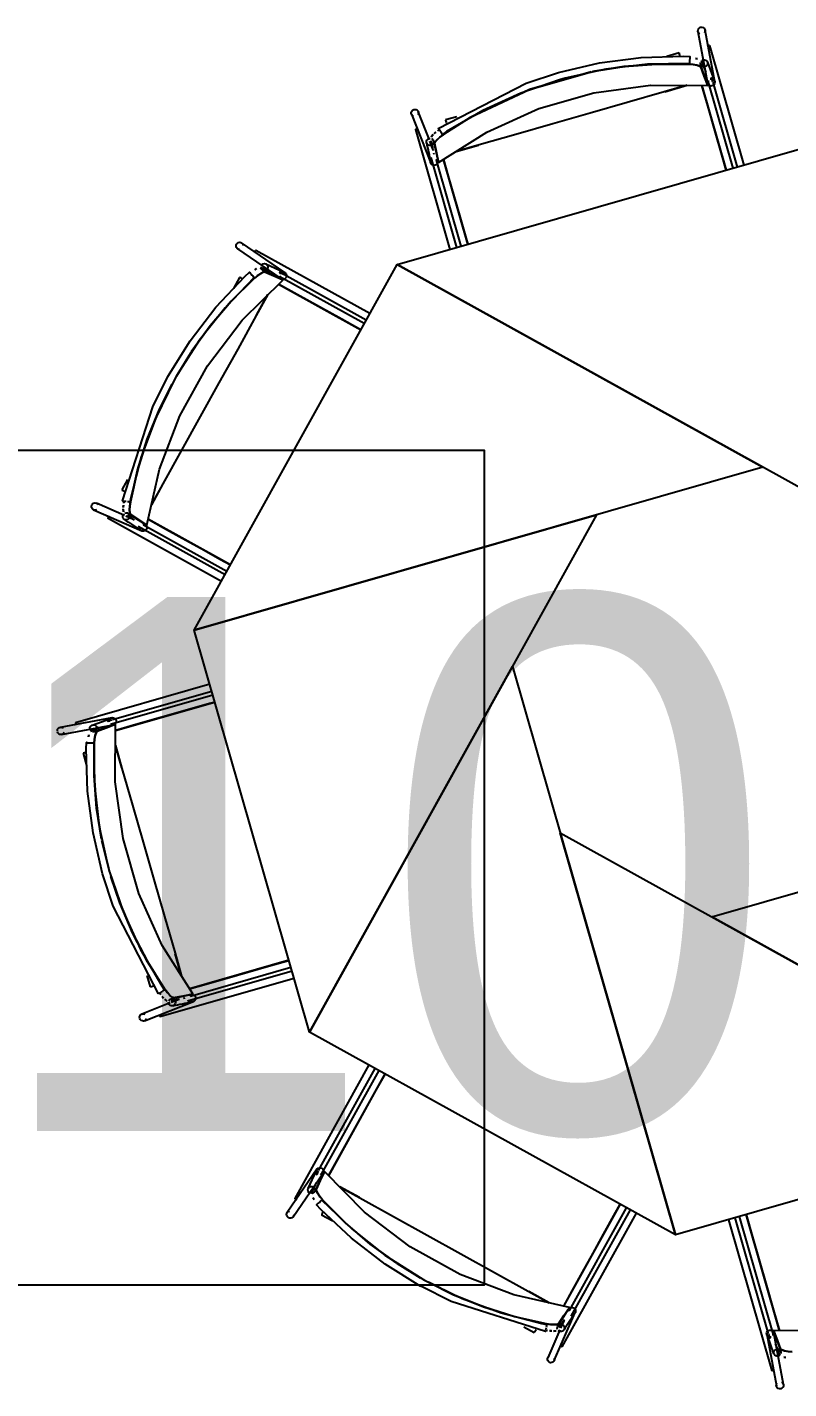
# Model space of a CAD drawing. Header units: metres. Extents: x 2.5 to 42.6, y 0.9 to 31.9.
# Drawn here: x 37.026 to 37.482, y 25.088 to 25.904 of the extents above; entities that cross this region are included whole.
import ezdxf

# ---------------------------------------------------------------- set-up
doc = ezdxf.new("R2010")
doc.units = ezdxf.units.M
for name, color, linetype in [('ARREDI', 9, 'Continuous'), ('PARETI_STRUTTURE', 7, 'Continuous'), ('PORTE_SCALE', 2, 'Continuous'), ('WAYFINDING_RIQUADRI', 7, 'Continuous'), ('WAYFINDING_TESTI', 7, 'Continuous')]:
    doc.layers.add(name, color=color, linetype=linetype)

msp = doc.modelspace()

# ---------------------------------------------------------------- linework, layer by layer
at = {"layer": 'ARREDI'}
for points in [[(37.42911, 25.89962), (37.42851, 25.90005), (37.4281, 25.90068), (37.42794, 25.90115), (37.42794, 25.90116), (37.42791, 25.9014), (37.428, 25.90215), (37.42832, 25.90282)], [(37.42832, 25.90281), (37.42886, 25.90333), (37.42956, 25.90363), (37.43031, 25.90369), (37.43103, 25.90348), (37.43163, 25.90303), (37.43204, 25.90242), (37.4322, 25.90195), (37.4322, 25.90194), (37.43223, 25.9017), (37.43214, 25.90095), (37.43181, 25.90028)], [(37.43415, 25.89259), (37.43352, 25.89241)], [(37.43493, 25.89281), (37.43465, 25.89272), (37.43415, 25.89258)], [(37.43497, 25.89282), (37.43498, 25.89282)], [(37.42247, 25.88156), (37.40304, 25.88163), (37.38364, 25.88013), (37.36469, 25.87711)], [(37.36473, 25.87711), (37.38371, 25.88014), (37.40314, 25.88164), (37.42262, 25.88156)], [(37.41672, 25.88826), (37.41674, 25.88823)], [(37.41732, 25.88616), (37.41712, 25.88687), (37.41694, 25.88751), (37.41681, 25.88797), (37.41673, 25.88823)], [(37.42963, 25.87989), (37.42892, 25.88043), (37.42731, 25.88095), (37.42505, 25.88135), (37.42262, 25.88156)], [(37.42262, 25.88156), (37.42518, 25.88134), (37.4274, 25.88093), (37.42897, 25.88042), (37.42965, 25.87989)], [(37.42291, 25.88326), (37.42286, 25.88262), (37.42285, 25.88216), (37.42284, 25.88192)], [(37.42306, 25.88597), (37.42307, 25.88621), (37.42307, 25.88622), (37.42307, 25.88618), (37.42306, 25.8859), (37.42302, 25.8854), (37.42299, 25.88474), (37.42295, 25.88399), (37.42291, 25.88325)], [(37.42643, 25.88501), (37.42767, 25.88479)], [(37.42773, 25.88478), (37.42644, 25.88502)], [(37.4333, 25.88082), (37.43276, 25.8803), (37.43206, 25.87999), (37.43133, 25.87993), (37.43061, 25.88012), (37.43001, 25.88054), (37.43001, 25.88055), (37.42961, 25.88115), (37.42955, 25.88129), (37.42943, 25.88186), (37.42951, 25.8826)], [(37.42996, 25.88374), (37.43209, 25.87821), (37.4326, 25.87687)], [(37.4304, 25.88378), (37.43109, 25.88409), (37.43183, 25.88416), (37.43255, 25.88396), (37.43315, 25.88353), (37.43319, 25.88349), (37.43355, 25.88294), (37.4336, 25.8828), (37.43373, 25.88221), (37.43363, 25.88148), (37.4333, 25.88081)], [(37.2753, 25.8393), (37.27335, 25.83784), (37.27165, 25.8363), (37.27055, 25.83501), (37.27023, 25.83418), (37.27137, 25.82837), (37.27252, 25.82258), (37.30145, 25.84087), (37.33272, 25.8549), (37.36567, 25.86434), (37.39962, 25.86902), (37.43384, 25.86884), (37.43174, 25.87437), (37.42963, 25.87988)], [(37.2753, 25.83931), (37.29177, 25.8497), (37.327, 25.86632), (37.36413, 25.87698)], [(37.36408, 25.87698), (37.32702, 25.86634), (37.29187, 25.84975), (37.27543, 25.83939)], [(37.43533, 25.87268), (37.43608, 25.87273), (37.4368, 25.87253), (37.43741, 25.87208), (37.43783, 25.87147), (37.43797, 25.871), (37.43797, 25.87098), (37.43801, 25.87075), (37.43793, 25.87), (37.4376, 25.86933)], [(37.42141, 25.86891), (37.40764, 25.86496), (37.38552, 25.85862), (37.36333, 25.85225), (37.34111, 25.84588), (37.31891, 25.8395), (37.2968, 25.83317), (37.28302, 25.82923)], [(37.40801, 25.86505), (37.42143, 25.86891)], [(37.44487, 25.81804), (37.44225, 25.82718), (37.43804, 25.84189), (37.43383, 25.85659), (37.4303, 25.86886)], [(37.43412, 25.87184), (37.43384, 25.86884)], [(37.43384, 25.86884), (37.43412, 25.87184)], [(37.43759, 25.86934), (37.43705, 25.86882), (37.43635, 25.86852), (37.4356, 25.86846), (37.43488, 25.86867), (37.43428, 25.86911)], [(37.25757, 25.85032), (37.25693, 25.85071), (37.25647, 25.85129), (37.25637, 25.85151), (37.25636, 25.85153), (37.25624, 25.852), (37.25626, 25.85275), (37.25654, 25.85344), (37.25705, 25.854), (37.25771, 25.85434), (37.25846, 25.85446), (37.25919, 25.8543)], [(37.25919, 25.85431), (37.25983, 25.85392), (37.26029, 25.85334), (37.2604, 25.85311), (37.2604, 25.8531), (37.26052, 25.85263), (37.2605, 25.85188), (37.26022, 25.85118)], [(37.25967, 25.84255), (37.25918, 25.84241), (37.25889, 25.84232), (37.25883, 25.84231), (37.25885, 25.84231)], [(37.26031, 25.84273), (37.25967, 25.84255)], [(37.27093, 25.84086), (37.26998, 25.83999)], [(37.26999, 25.83999), (37.27102, 25.84092)], [(37.27205, 25.84169), (37.27291, 25.84235)], [(37.27291, 25.84235), (37.27205, 25.8417)], [(37.27243, 25.84303), (37.27245, 25.84301)], [(37.27415, 25.84059), (37.27373, 25.84119), (37.2733, 25.8418), (37.27291, 25.84234), (37.27262, 25.84276), (37.27246, 25.84298)], [(37.27492, 25.8395), (37.27478, 25.8397), (37.27451, 25.84007), (37.27415, 25.84059)], [(37.27675, 25.84808), (37.27682, 25.84783), (37.27696, 25.84736), (37.27714, 25.84674), (37.27735, 25.84601)], [(37.26663, 25.83302), (37.26599, 25.83341), (37.26553, 25.83398), (37.26532, 25.83453), (37.26529, 25.83469), (37.26531, 25.83535), (37.26532, 25.83541), (37.2656, 25.83609), (37.26611, 25.83663), (37.26676, 25.83698), (37.26751, 25.83708)], [(37.26825, 25.83692), (37.26889, 25.83653), (37.26935, 25.83596), (37.26956, 25.83541), (37.26959, 25.83526), (37.26956, 25.83455), (37.26956, 25.83453), (37.26928, 25.83385), (37.26877, 25.83331), (37.26811, 25.83296), (37.26736, 25.83287), (37.26663, 25.83302)], [(37.26925, 25.83933), (37.2682, 25.83807)], [(37.26822, 25.83809), (37.26931, 25.83937)], [(37.26936, 25.82984), (37.26904, 25.83146), (37.26822, 25.83568)], [(37.27022, 25.83416), (37.27051, 25.83497), (37.27158, 25.83625), (37.27325, 25.83776), (37.2753, 25.8393)], [(37.28302, 25.82922), (37.29644, 25.83305)], [(37.26908, 25.82101), (37.26844, 25.8214), (37.26798, 25.82198), (37.26787, 25.8222), (37.26787, 25.82222), (37.26774, 25.82269), (37.26777, 25.82344), (37.26805, 25.82413), (37.26856, 25.82469)], [(37.26985, 25.82734), (37.26967, 25.82828)], [(37.27252, 25.82257), (37.27113, 25.82439)], [(37.27551, 25.82446), (37.27838, 25.81443), (37.28194, 25.80202), (37.28551, 25.7896), (37.28907, 25.77715), (37.29007, 25.77365)], [(37.27203, 25.82332), (37.272, 25.82257), (37.27172, 25.82187), (37.27122, 25.82132), (37.27056, 25.82097), (37.26981, 25.82086), (37.26907, 25.82101)], [(37.15126, 25.77229), (37.15127, 25.77304), (37.15155, 25.77374), (37.15205, 25.77431), (37.1527, 25.77468), (37.15344, 25.77479), (37.15418, 25.77465), (37.15461, 25.77442), (37.15462, 25.77442), (37.15481, 25.77426), (37.15527, 25.77368), (37.15551, 25.77297)], [(37.15333, 25.77048), (37.1526, 25.77061), (37.15217, 25.77085), (37.15215, 25.77085), (37.15196, 25.771), (37.1515, 25.77159), (37.15126, 25.7723)], [(37.16261, 25.76919), (37.1623, 25.7686)], [(37.16302, 25.76993), (37.16304, 25.76994), (37.16301, 25.76988), (37.16286, 25.76963), (37.16261, 25.76919)], [(37.16251, 25.75837), (37.16354, 25.75908)], [(37.16359, 25.75913), (37.16252, 25.75838)], [(37.1659, 25.75997), (37.17132, 25.75757), (37.17264, 25.75697)], [(37.17033, 25.76026), (37.17032, 25.75951), (37.17004, 25.7588), (37.16957, 25.75823), (37.16893, 25.75787), (37.1682, 25.75775), (37.16819, 25.75775), (37.16748, 25.75789), (37.16734, 25.75794), (37.16686, 25.75826), (37.1664, 25.75884), (37.16616, 25.75955)], [(37.16644, 25.76101), (37.16693, 25.76158), (37.16757, 25.76195), (37.16829, 25.76208), (37.16836, 25.76206), (37.16901, 25.76194), (37.16915, 25.76187), (37.16964, 25.76155), (37.1701, 25.76097), (37.17033, 25.76026)], [(37.08796, 25.61919), (37.08762, 25.61677), (37.08751, 25.61448), (37.08764, 25.61278), (37.08801, 25.61198), (37.09291, 25.60867), (37.09783, 25.60539), (37.10534, 25.63878), (37.11753, 25.67081), (37.13416, 25.7008), (37.15485, 25.7281), (37.17919, 25.75217), (37.1738, 25.7546), (37.16839, 25.757)], [(37.16214, 25.75313), (37.14835, 25.73944), (37.1357, 25.72466), (37.12445, 25.70913)], [(37.12446, 25.70915), (37.13575, 25.72472), (37.14843, 25.73952), (37.16225, 25.75322)], [(37.15525, 25.75274), (37.1546, 25.7531), (37.15403, 25.75342), (37.1536, 25.75366), (37.15338, 25.75378)], [(37.15944, 25.75666), (37.15929, 25.75683), (37.15928, 25.75686), (37.15931, 25.75682), (37.15949, 25.75661), (37.15982, 25.75623), (37.16026, 25.75573), (37.16076, 25.75518), (37.16126, 25.75464)], [(37.16126, 25.75463), (37.16169, 25.75416), (37.16199, 25.75381), (37.16215, 25.75365)], [(37.16839, 25.75701), (37.16752, 25.75688), (37.16602, 25.75611), (37.16413, 25.7548), (37.16225, 25.75322)], [(37.16226, 25.75323), (37.16421, 25.75488), (37.16607, 25.75616), (37.16755, 25.75691), (37.16841, 25.75702)], [(37.17725, 25.75449), (37.17918, 25.75217)], [(37.17918, 25.75217), (37.17725, 25.75449)], [(37.17752, 25.75594), (37.17802, 25.75651), (37.17867, 25.75687), (37.17941, 25.757), (37.18015, 25.75684), (37.18058, 25.75662), (37.18059, 25.75662), (37.18079, 25.75647), (37.18124, 25.75589), (37.18148, 25.75518)], [(37.18148, 25.75517), (37.18147, 25.75442), (37.18119, 25.75373), (37.18069, 25.75316), (37.18004, 25.75279), (37.1793, 25.75267)], [(37.17035, 25.74343), (37.1634, 25.73089), (37.15225, 25.71078), (37.14105, 25.69059), (37.12985, 25.67036), (37.11865, 25.65017), (37.1075, 25.63004), (37.10055, 25.61752)], [(37.1636, 25.73123), (37.17036, 25.74345)], [(37.226, 25.72234), (37.21458, 25.72866), (37.2012, 25.73608), (37.18784, 25.74349), (37.17666, 25.74969)], [(37.11562, 25.69467), (37.12412, 25.70864)], [(37.1241, 25.7086), (37.11563, 25.69467)], [(37.08796, 25.61919), (37.09226, 25.63817), (37.09808, 25.65677), (37.1054, 25.67484), (37.1129, 25.68977)], [(37.1129, 25.68976), (37.10542, 25.67487), (37.09811, 25.65684), (37.09229, 25.63829), (37.08799, 25.61933)], [(37.10055, 25.61751), (37.10732, 25.6297)], [(37.08278, 25.62642), (37.08302, 25.62629), (37.08343, 25.62605), (37.08402, 25.62574), (37.08466, 25.62537)], [(37.08362, 25.61973), (37.08335, 25.61977), (37.0833, 25.61979), (37.08333, 25.61979)], [(37.08412, 25.61965), (37.08397, 25.61858)], [(37.08397, 25.61857), (37.08413, 25.61964)], [(37.08551, 25.61941), (37.08478, 25.61953), (37.08412, 25.61964)], [(37.06764, 25.61443), (37.06691, 25.61425), (37.06616, 25.61435), (37.06594, 25.61443), (37.06593, 25.61443), (37.06551, 25.61468), (37.065, 25.61522), (37.06471, 25.61592), (37.06466, 25.61667), (37.06489, 25.61739), (37.06535, 25.61799), (37.06596, 25.6184)], [(37.06596, 25.6184), (37.06668, 25.61858), (37.06743, 25.61848), (37.06766, 25.6184), (37.06767, 25.6184), (37.06809, 25.61815), (37.0686, 25.61761)], [(37.08627, 25.60861), (37.08555, 25.60842), (37.08481, 25.60851), (37.08429, 25.60874), (37.08415, 25.60884), (37.08369, 25.60933), (37.08366, 25.60937), (37.08338, 25.61005), (37.08336, 25.61079), (37.08358, 25.61151), (37.08404, 25.61211)], [(37.08367, 25.61493), (37.0838, 25.61328)], [(37.08382, 25.61332), (37.08368, 25.615)], [(37.08377, 25.61719), (37.08372, 25.61591)], [(37.08373, 25.61614), (37.08379, 25.6173)], [(37.08466, 25.61252), (37.08539, 25.6127), (37.08612, 25.61261), (37.08665, 25.61236), (37.08679, 25.61228), (37.08728, 25.61175), (37.08755, 25.61107), (37.08758, 25.61034), (37.08736, 25.60961), (37.0869, 25.60902), (37.08628, 25.6086)], [(37.08755, 25.61905), (37.08733, 25.61909), (37.08687, 25.61918), (37.08624, 25.61929)], [(37.088, 25.61196), (37.08764, 25.61273), (37.08749, 25.61439), (37.0876, 25.61665), (37.08796, 25.61918)], [(37.0742, 25.60966), (37.07421, 25.60968)], [(37.07462, 25.61042), (37.07437, 25.60997), (37.07423, 25.60971)], [(37.07494, 25.61101), (37.07462, 25.61042)], [(37.09046, 25.60829), (37.08908, 25.6092), (37.08629, 25.61109)], [(37.0965, 25.60184), (37.09578, 25.60166), (37.09503, 25.60176), (37.0948, 25.60184), (37.09479, 25.60184), (37.09437, 25.60209), (37.09386, 25.60264), (37.09357, 25.60333), (37.09353, 25.60408)], [(37.09783, 25.60539), (37.09556, 25.6057)], [(37.09695, 25.60556), (37.09747, 25.60502), (37.09775, 25.60433), (37.09779, 25.60358), (37.09756, 25.60286), (37.09712, 25.60226), (37.0965, 25.60184)], [(37.0986, 25.60883), (37.10773, 25.60378), (37.11902, 25.59751), (37.13032, 25.59125), (37.14164, 25.58497), (37.14794, 25.5815)], [(37.13857, 25.4993), (37.13538, 25.49839), (37.12071, 25.49418), (37.106, 25.48997), (37.09132, 25.48575), (37.07904, 25.48223)], [(37.07521, 25.48726), (37.07516, 25.48801), (37.07537, 25.48873), (37.07581, 25.48934), (37.07642, 25.48976), (37.0769, 25.4899), (37.07691, 25.4899), (37.07715, 25.48994), (37.0779, 25.48985), (37.07856, 25.48952)], [(37.07856, 25.48952), (37.07907, 25.48898), (37.07938, 25.48828), (37.07943, 25.48753), (37.07922, 25.48681), (37.07878, 25.48621)], [(37.04425, 25.48175), (37.04422, 25.48223), (37.04441, 25.48295), (37.04486, 25.48356), (37.04548, 25.48398), (37.04595, 25.48412), (37.04595, 25.48413), (37.0462, 25.48416), (37.04694, 25.48408), (37.04761, 25.48375)], [(37.04508, 25.48025), (37.04457, 25.48079), (37.04426, 25.48149)], [(37.04827, 25.48104), (37.04784, 25.48044), (37.04721, 25.48002), (37.04674, 25.47987), (37.04673, 25.47987), (37.04649, 25.47984), (37.04574, 25.47992), (37.04508, 25.48024)], [(37.05508, 25.4869), (37.05508, 25.48691)], [(37.05509, 25.48686), (37.05517, 25.48658), (37.05531, 25.48608)], [(37.05531, 25.48608), (37.05549, 25.48544)], [(37.06411, 25.48232), (37.06381, 25.48302), (37.06374, 25.48375), (37.06393, 25.48447), (37.06436, 25.48507), (37.0644, 25.48511), (37.06496, 25.48547), (37.0651, 25.48553), (37.06568, 25.48566), (37.06642, 25.48556), (37.06708, 25.48522)], [(37.06415, 25.48189), (37.06968, 25.48401), (37.07103, 25.48453)], [(37.06708, 25.48523), (37.06759, 25.48469), (37.06791, 25.48399), (37.06796, 25.48325), (37.06777, 25.48253), (37.06735, 25.48194), (37.06734, 25.48194), (37.06674, 25.48153), (37.0666, 25.48148), (37.06603, 25.48135), (37.0653, 25.48145)], [(37.06634, 25.47455), (37.06656, 25.4771), (37.06696, 25.47933), (37.06747, 25.4809), (37.068, 25.48158)], [(37.068, 25.48156), (37.06746, 25.48085), (37.06695, 25.47924), (37.06655, 25.47697), (37.06634, 25.47454)], [(37.10859, 25.32723), (37.11005, 25.32528), (37.11159, 25.32357), (37.11288, 25.32248), (37.11372, 25.32216), (37.11952, 25.3233), (37.12531, 25.32445), (37.10702, 25.35338), (37.093, 25.38464), (37.08355, 25.4176), (37.07887, 25.45155), (37.07905, 25.48577), (37.07352, 25.48367), (37.06801, 25.48156)], [(37.06837, 25.48175), (37.06826, 25.48212)], [(37.07905, 25.48577), (37.07605, 25.48605)], [(37.07605, 25.48604), (37.07905, 25.48577)], [(37.06192, 25.47499), (37.06168, 25.475), (37.06167, 25.475), (37.06171, 25.475), (37.06199, 25.47499), (37.06249, 25.47494), (37.06316, 25.47492), (37.06391, 25.47488), (37.06464, 25.47483)], [(37.06311, 25.47966), (37.06288, 25.47837)], [(37.06289, 25.47836), (37.06311, 25.4796)], [(37.06464, 25.47483), (37.06528, 25.47479), (37.06574, 25.47478), (37.06597, 25.47476)], [(37.07071, 25.41707), (37.06775, 25.43564), (37.06625, 25.45507), (37.06634, 25.47454)], [(37.06633, 25.4744), (37.06626, 25.45497), (37.06776, 25.43556), (37.07072, 25.41706)], [(37.08285, 25.45994), (37.07899, 25.47335)], [(37.07899, 25.47334), (37.08293, 25.45956), (37.08928, 25.43745), (37.09564, 25.41526), (37.10201, 25.39303), (37.10839, 25.37084), (37.11472, 25.34873), (37.11867, 25.33495)], [(37.05963, 25.46865), (37.05966, 25.46866)], [(37.06173, 25.46925), (37.06102, 25.46904), (37.06039, 25.46886), (37.05993, 25.46874), (37.05966, 25.46865)], [(37.07477, 25.40017), (37.07091, 25.41605)], [(37.07091, 25.41601), (37.07477, 25.40018)], [(37.10858, 25.32723), (37.0982, 25.3437), (37.08917, 25.36096), (37.08157, 25.37892), (37.07632, 25.39478)], [(37.07632, 25.39477), (37.08155, 25.37895), (37.08914, 25.36103), (37.09814, 25.3438), (37.1085, 25.32735)], [(37.11868, 25.33495), (37.11485, 25.34836)], [(37.12343, 25.32743), (37.13346, 25.33031), (37.14588, 25.33386), (37.15829, 25.33743), (37.17074, 25.341), (37.18296, 25.3445)], [(37.09981, 25.32868), (37.10006, 25.32875), (37.10053, 25.32889), (37.10116, 25.32907), (37.10188, 25.32928)], [(37.1073, 25.32608), (37.1067, 25.32566), (37.10609, 25.32523), (37.10555, 25.32484), (37.10513, 25.32455), (37.10491, 25.32438)], [(37.10839, 25.32684), (37.1082, 25.32671), (37.10782, 25.32644), (37.10731, 25.32608)], [(37.11373, 25.32215), (37.11292, 25.32244), (37.11165, 25.32351), (37.11013, 25.32517), (37.10859, 25.32723)], [(37.10487, 25.32436), (37.10488, 25.32437)], [(37.10554, 25.32484), (37.1062, 25.32398)], [(37.1062, 25.32397), (37.10555, 25.32484)], [(37.10791, 25.32192), (37.10698, 25.32294)], [(37.10704, 25.32285), (37.1079, 25.32191)], [(37.10981, 25.32015), (37.10853, 25.32123)], [(37.10856, 25.32118), (37.10982, 25.32013)], [(37.11487, 25.31855), (37.11449, 25.31791), (37.11392, 25.31746), (37.11336, 25.31725), (37.11321, 25.31722), (37.11254, 25.31723), (37.11249, 25.31725), (37.1118, 25.31753), (37.11126, 25.31804), (37.11092, 25.31869), (37.11082, 25.31944)], [(37.11097, 25.32018), (37.11136, 25.32082), (37.11193, 25.32128), (37.11249, 25.32149), (37.11264, 25.32151), (37.11335, 25.32149), (37.11336, 25.32149), (37.11404, 25.32121), (37.11458, 25.32069), (37.11493, 25.32004), (37.11503, 25.31929), (37.11487, 25.31856)], [(37.11732, 25.32114), (37.11644, 25.32096), (37.11221, 25.32016)], [(37.12055, 25.32178), (37.11961, 25.3216)], [(37.12689, 25.321), (37.1265, 25.32036), (37.12591, 25.31991), (37.12569, 25.31979), (37.12568, 25.31979), (37.1252, 25.31967), (37.12445, 25.3197), (37.12376, 25.31997), (37.1232, 25.32049)], [(37.12532, 25.32445), (37.1235, 25.32306)], [(37.12458, 25.32396), (37.12533, 25.32393), (37.12602, 25.32365), (37.12658, 25.32315), (37.12693, 25.32248), (37.12704, 25.32173), (37.12688, 25.321)], [(37.09758, 25.3095), (37.09719, 25.30886), (37.0966, 25.3084), (37.09638, 25.3083), (37.09637, 25.30829), (37.0959, 25.30816), (37.09515, 25.30819), (37.09445, 25.30847), (37.0939, 25.30898), (37.09355, 25.30963), (37.09344, 25.31038), (37.09359, 25.31112)], [(37.09359, 25.31112), (37.09398, 25.31176), (37.09456, 25.31222), (37.09478, 25.31233), (37.0948, 25.31233), (37.09527, 25.31245), (37.09602, 25.31242), (37.09671, 25.31215)], [(37.10516, 25.31224), (37.10534, 25.3116)], [(37.10535, 25.31159), (37.10549, 25.31111), (37.10557, 25.31082), (37.10559, 25.31076), (37.10559, 25.31077)], [(37.2405, 25.27643), (37.23506, 25.26664), (37.22768, 25.2533), (37.22026, 25.23993), (37.21286, 25.22655), (37.20666, 25.21539)], [(37.2004, 25.21624), (37.19983, 25.21674), (37.19947, 25.21739), (37.19934, 25.21812), (37.1995, 25.21886), (37.19972, 25.21929), (37.19972, 25.21931), (37.19987, 25.2195), (37.20046, 25.21996), (37.20116, 25.22019)], [(37.20117, 25.2202), (37.20192, 25.22018), (37.20261, 25.2199), (37.20318, 25.2194), (37.20354, 25.21875), (37.20367, 25.21802)], [(37.33716, 25.12668), (37.33957, 25.12633), (37.34186, 25.12622), (37.34356, 25.12636), (37.34436, 25.12672), (37.34767, 25.13162), (37.35095, 25.13654), (37.31756, 25.14406), (37.28553, 25.15625), (37.25555, 25.17287), (37.22824, 25.19357), (37.20417, 25.2179), (37.20174, 25.21251), (37.19934, 25.20711)], [(37.20417, 25.2179), (37.20185, 25.21597)], [(37.20185, 25.21596), (37.20417, 25.21789)], [(37.19533, 25.20516), (37.19476, 25.20565), (37.19439, 25.20628), (37.19426, 25.20701), (37.19428, 25.20708), (37.1944, 25.20773), (37.19447, 25.20787), (37.19479, 25.20835), (37.19537, 25.20881), (37.19608, 25.20905)], [(37.19608, 25.20905), (37.19683, 25.20903), (37.19754, 25.20875), (37.19811, 25.20828), (37.19847, 25.20764), (37.19859, 25.20692), (37.19859, 25.20691), (37.19845, 25.2062), (37.1984, 25.20606), (37.19808, 25.20557), (37.1975, 25.20511), (37.19679, 25.20488)], [(37.19637, 25.20462), (37.19878, 25.21003), (37.19937, 25.21135)], [(37.20311, 25.20097), (37.20146, 25.20293), (37.20018, 25.20479), (37.19943, 25.20626), (37.19932, 25.20712)], [(37.19933, 25.20711), (37.19946, 25.20623), (37.20023, 25.20473), (37.20154, 25.20284), (37.20312, 25.20097)], [(37.22512, 25.20231), (37.21348, 25.20876)], [(37.21348, 25.20875), (37.22545, 25.20211), (37.24557, 25.19096), (37.26577, 25.17976), (37.28598, 25.16857), (37.30617, 25.15737), (37.32629, 25.14622), (37.33882, 25.13927)], [(37.18642, 25.20174), (37.1864, 25.20175), (37.18644, 25.20173), (37.18671, 25.20157), (37.18715, 25.20132)], [(37.18716, 25.20133), (37.18774, 25.20101)], [(37.19721, 25.2023), (37.19796, 25.20123)], [(37.19797, 25.20123), (37.19725, 25.20225)], [(37.19968, 25.19816), (37.19951, 25.198), (37.19948, 25.19799), (37.19952, 25.19802), (37.19973, 25.1982), (37.20011, 25.19853), (37.20061, 25.19898), (37.20116, 25.19948), (37.2017, 25.19998)], [(37.20171, 25.19997), (37.20218, 25.2004), (37.20253, 25.20071), (37.20269, 25.20086)], [(37.24719, 25.16317), (37.23162, 25.17447), (37.21683, 25.18715), (37.2031, 25.20097)], [(37.20321, 25.20086), (37.21691, 25.18707), (37.23168, 25.17441), (37.24721, 25.16316)], [(37.34751, 25.13732), (37.35256, 25.14644), (37.35883, 25.15773), (37.36509, 25.16904), (37.37137, 25.18036), (37.37763, 25.19166), (37.38134, 25.19836)], [(37.18405, 25.18997), (37.1833, 25.18999), (37.1826, 25.19026), (37.18203, 25.19076), (37.18166, 25.19142), (37.18155, 25.19215), (37.18169, 25.19289), (37.18192, 25.19332), (37.18192, 25.19333), (37.18208, 25.19353), (37.18266, 25.19399), (37.18337, 25.19422)], [(37.18586, 25.19205), (37.18573, 25.19131), (37.18549, 25.19088), (37.18549, 25.19087), (37.18534, 25.19067), (37.18475, 25.19021), (37.18405, 25.18998)], [(37.2036, 25.19397), (37.20324, 25.19332), (37.20292, 25.19275), (37.20268, 25.19232), (37.20256, 25.19209)], [(37.45684, 25.19215), (37.46064, 25.17892), (37.46484, 25.16427), (37.46905, 25.14956), (37.47328, 25.13486), (37.47679, 25.12259)], [(37.26167, 25.15434), (37.2477, 25.16284)], [(37.24774, 25.16281), (37.26165, 25.15434)], [(37.6318, 25.15215), (37.63374, 25.15361), (37.63545, 25.15515), (37.63655, 25.15644), (37.63685, 25.15727), (37.63573, 25.16308), (37.63457, 25.16887), (37.60564, 25.15058), (37.57438, 25.13655), (37.54142, 25.12711), (37.50748, 25.12242), (37.47326, 25.12261), (37.47535, 25.11708), (37.47746, 25.11156)], [(37.33716, 25.12667), (37.31817, 25.13098), (37.29957, 25.1368), (37.28149, 25.14412), (37.26657, 25.15162)], [(37.26658, 25.15162), (37.28147, 25.14413), (37.2995, 25.13683), (37.31805, 25.13101), (37.33701, 25.1267)], [(37.33883, 25.13927), (37.32664, 25.14603)], [(37.35095, 25.13654), (37.35065, 25.13428)], [(37.35078, 25.13567), (37.35132, 25.13618), (37.35201, 25.13646), (37.35276, 25.1365), (37.35349, 25.13629), (37.35408, 25.13583), (37.3545, 25.13521)], [(37.3545, 25.13521), (37.35468, 25.13449), (37.35458, 25.13374), (37.3545, 25.13352), (37.3545, 25.1335), (37.35425, 25.13309), (37.35371, 25.13257), (37.35301, 25.13228), (37.35226, 25.13224)], [(37.32993, 25.1215), (37.33005, 25.12173), (37.33029, 25.12215), (37.33061, 25.12273), (37.33097, 25.12337)], [(37.33661, 25.12234), (37.33657, 25.12206), (37.33655, 25.12202), (37.33655, 25.12204)], [(37.33777, 25.12269), (37.33669, 25.12284)], [(37.33669, 25.12283), (37.33776, 25.12268)], [(37.33693, 25.12423), (37.33681, 25.12349), (37.3367, 25.12284)], [(37.33729, 25.12626), (37.33725, 25.12604), (37.33716, 25.12558), (37.33705, 25.12496)], [(37.34439, 25.12672), (37.34361, 25.12635), (37.34196, 25.1262), (37.33969, 25.12631), (37.33716, 25.12667)], [(37.3402, 25.12245), (37.33905, 25.1225)], [(37.33915, 25.12249), (37.34043, 25.12243)], [(37.34302, 25.12253), (37.34134, 25.12239)], [(37.34141, 25.12238), (37.34305, 25.12252)], [(37.34383, 25.12338), (37.34364, 25.1241), (37.34373, 25.12484), (37.34396, 25.12536), (37.34406, 25.1255), (37.34459, 25.12599), (37.34527, 25.12627), (37.34601, 25.12629), (37.34673, 25.12607), (37.34733, 25.12561), (37.34774, 25.12499)], [(37.34774, 25.12499), (37.34792, 25.12426), (37.34783, 25.12353), (37.3476, 25.123), (37.3475, 25.12286), (37.34701, 25.1224), (37.34697, 25.12238), (37.34629, 25.1221), (37.34555, 25.12207), (37.34483, 25.12229), (37.34424, 25.12275)], [(37.34805, 25.12917), (37.34714, 25.1278), (37.34472, 25.12423)], [(37.47176, 25.11877), (37.47101, 25.11871), (37.47029, 25.11892), (37.46968, 25.11937), (37.46926, 25.11998), (37.46913, 25.12045), (37.46913, 25.12046), (37.46908, 25.1207), (37.46917, 25.12145), (37.4695, 25.12212)], [(37.4695, 25.12211), (37.47005, 25.12263), (37.47074, 25.12293), (37.47149, 25.12299), (37.47221, 25.12278), (37.47281, 25.12233)], [(37.47325, 25.12261), (37.47298, 25.11961)], [(37.47298, 25.1196), (37.47326, 25.1226)], [(37.47713, 25.1077), (37.47501, 25.11323), (37.47449, 25.11458)], [(37.33794, 25.10468), (37.33777, 25.1054), (37.33786, 25.10615), (37.33794, 25.10637), (37.33794, 25.10638), (37.33819, 25.1068), (37.33873, 25.10731)], [(37.34191, 25.10635), (37.34209, 25.10563), (37.34199, 25.10488), (37.34191, 25.10466), (37.34191, 25.10464), (37.34166, 25.10423), (37.34112, 25.10371), (37.34042, 25.10342), (37.33967, 25.10338), (37.33895, 25.1036), (37.33835, 25.10406), (37.33794, 25.10467)], [(37.34534, 25.11365), (37.34592, 25.11333)], [(37.34592, 25.11333), (37.34637, 25.11308), (37.34663, 25.11294)], [(37.34668, 25.11291), (37.34666, 25.11293)], [(37.4767, 25.10766), (37.47601, 25.10736), (37.47527, 25.10729), (37.47455, 25.10748), (37.47395, 25.10791), (37.47391, 25.10796), (37.47355, 25.10851), (37.47349, 25.10865), (37.47337, 25.10923), (37.47347, 25.10997), (37.4738, 25.11064)], [(37.4738, 25.11063), (37.47434, 25.11114), (37.47503, 25.11146), (37.47577, 25.11152), (37.47649, 25.11132), (37.47709, 25.11091), (37.47709, 25.11089), (37.47749, 25.1103), (37.47755, 25.11016), (37.47767, 25.10959), (37.47757, 25.10885)], [(37.48448, 25.10989), (37.48192, 25.11011), (37.4797, 25.11051), (37.47813, 25.11103), (37.47745, 25.11156)], [(37.47747, 25.11156), (37.47817, 25.11103), (37.47979, 25.1105), (37.48205, 25.1101), (37.48448, 25.10989)], [(37.47937, 25.10666), (37.48066, 25.10643)], [(37.48066, 25.10644), (37.47943, 25.10666)], [(37.47213, 25.09863), (37.47211, 25.09863)], [(37.47216, 25.09864), (37.47244, 25.09872), (37.47294, 25.09886)], [(37.47294, 25.09886), (37.47358, 25.09904)], [(37.47877, 25.08864), (37.47823, 25.08812), (37.47754, 25.08782), (37.47679, 25.08777), (37.47606, 25.08797), (37.47547, 25.08841), (37.47505, 25.08902), (37.4749, 25.0895), (37.4749, 25.08951), (37.47487, 25.08975), (37.47495, 25.0905), (37.47529, 25.09116)], [(37.47799, 25.09182), (37.47858, 25.09139), (37.479, 25.09077), (37.47915, 25.0903), (37.47915, 25.09028), (37.47918, 25.09005), (37.4791, 25.0893), (37.47878, 25.08863)]]:
    msp.add_lwpolyline(points, dxfattribs=at)
for points in [[(37.2477, 25.7615), (37.48857, 25.83057), (37.55764, 25.58971)], [(37.12622, 25.54234), (37.24769, 25.7615), (37.46686, 25.64002)], [(37.1953, 25.30147), (37.12623, 25.54234), (37.36709, 25.61141)], [(37.41447, 25.18), (37.19531, 25.30147), (37.31678, 25.52063)], [(37.77681, 25.46823), (37.65533, 25.24908), (37.43617, 25.37055)], [(37.65533, 25.24907), (37.41446, 25.18), (37.34539, 25.42086)]]:
    msp.add_lwpolyline(points, close=True, dxfattribs=at)
at = {"layer": 'PARETI_STRUTTURE'}
for points in [[(37.42794, 25.90115), (37.43372, 25.8702)], [(37.43797, 25.871), (37.4322, 25.90195)], [(37.45555, 25.82111), (37.43498, 25.89283)], [(37.34434, 25.87654), (37.36896, 25.88229), (37.39403, 25.88557), (37.41929, 25.88633), (37.42307, 25.88623)], [(37.42283, 25.8819), (37.39772, 25.8815), (37.37281, 25.87857), (37.34832, 25.87315), (37.34553, 25.87237)], [(37.41672, 25.88826), (37.40937, 25.88615)], [(37.4335, 25.87027), (37.43345, 25.87039), (37.43341, 25.87052), (37.43336, 25.87064), (37.43332, 25.87077), (37.43327, 25.87088), (37.43323, 25.871), (37.43319, 25.87113), (37.43314, 25.87125), (37.43309, 25.87138), (37.43305, 25.8715), (37.43301, 25.87163), (37.43297, 25.87175), (37.43293, 25.87188), (37.43287, 25.872), (37.43283, 25.87211), (37.43279, 25.87224), (37.43275, 25.87236), (37.4327, 25.87249), (37.43265, 25.87261), (37.43261, 25.87274), (37.43257, 25.87286), (37.43252, 25.87299), (37.43248, 25.87311), (37.43244, 25.87322), (37.43239, 25.87335), (37.43234, 25.87347), (37.4323, 25.8736), (37.43226, 25.87372), (37.43222, 25.87385), (37.43216, 25.87397), (37.43212, 25.8741), (37.43208, 25.87422), (37.43204, 25.87434), (37.432, 25.87446), (37.43194, 25.87459), (37.4319, 25.87471), (37.43186, 25.87484), (37.43182, 25.87496), (37.43177, 25.87509), (37.43173, 25.87521), (37.43168, 25.87534), (37.43164, 25.87545), (37.43159, 25.87557), (37.43155, 25.8757), (37.43151, 25.87582), (37.43145, 25.87595), (37.43141, 25.87607), (37.43137, 25.8762), (37.43133, 25.87632), (37.43129, 25.87645), (37.43125, 25.87656), (37.43119, 25.87668), (37.43115, 25.87681), (37.43111, 25.87693), (37.43107, 25.87706), (37.43102, 25.87718), (37.43097, 25.87731), (37.43093, 25.87743), (37.43089, 25.87756), (37.43084, 25.87768), (37.4308, 25.87779), (37.43075, 25.87792), (37.4307, 25.87804), (37.43066, 25.87817), (37.43062, 25.87829), (37.43058, 25.87842), (37.43054, 25.87854), (37.43048, 25.87867), (37.43044, 25.87879), (37.4304, 25.87891), (37.43036, 25.87903), (37.43032, 25.87916), (37.43026, 25.87928), (37.43022, 25.87941), (37.43018, 25.87953), (37.43014, 25.87966), (37.43009, 25.87978), (37.43005, 25.87991), (37.43, 25.88002), (37.42995, 25.88014), (37.42991, 25.88027), (37.42987, 25.88039), (37.42983, 25.88052), (37.42977, 25.88064), (37.42973, 25.88077), (37.42969, 25.88089), (37.42965, 25.88102), (37.42961, 25.88113), (37.42955, 25.88125), (37.42955, 25.88129)], [(37.43361, 25.88279), (37.43758, 25.87172)], [(37.27243, 25.84303), (37.32513, 25.87019), (37.34434, 25.87654)], [(37.43186, 25.87904), (37.43158, 25.88002)], [(37.43594, 25.87378), (37.43674, 25.87096)], [(37.34553, 25.87238), (37.32181, 25.86426), (37.29902, 25.85382), (37.27741, 25.84114), (37.27493, 25.83949)], [(37.43027, 25.86886), (37.44484, 25.81804)], [(37.44901, 25.81923), (37.43407, 25.87134)], [(37.43681, 25.87074), (37.45138, 25.81991)], [(37.25636, 25.85152), (37.26786, 25.82222)], [(37.26706, 25.83614), (37.26039, 25.85311)], [(37.2836, 25.85008), (37.27674, 25.84811)], [(37.25884, 25.84231), (37.27941, 25.77058)], [(37.26919, 25.83071), (37.26734, 25.83542)], [(37.26851, 25.83326), (37.26902, 25.83146)], [(37.26956, 25.83541), (37.27206, 25.82397)], [(37.28357, 25.77178), (37.26812, 25.82566)], [(37.27117, 25.82399), (37.28595, 25.77246)], [(37.2719, 25.82379), (37.27151, 25.82479)], [(37.29011, 25.77366), (37.27554, 25.82448)], [(37.15216, 25.77085), (37.17814, 25.75304)], [(37.18058, 25.75662), (37.15461, 25.77442)], [(37.23138, 25.73206), (37.16304, 25.76995)], [(37.16915, 25.76187), (37.17979, 25.75685)], [(37.17059, 25.75797), (37.16968, 25.75849)], [(37.11045, 25.69433), (37.1238, 25.7158), (37.13921, 25.73586), (37.15653, 25.75426), (37.15927, 25.75686)], [(37.16216, 25.75362), (37.14469, 25.73558), (37.12915, 25.7159), (37.11565, 25.69475), (37.11423, 25.69222)], [(37.15334, 25.7538), (37.14964, 25.74712)], [(37.17793, 25.75294), (37.1778, 25.75299), (37.17769, 25.75305), (37.17757, 25.7531), (37.17746, 25.75316), (37.17733, 25.75321), (37.17722, 25.75327), (37.1771, 25.75333), (37.17698, 25.75338), (37.17686, 25.75344), (37.17675, 25.75349), (37.17662, 25.75355), (37.17651, 25.7536), (37.17639, 25.75366), (37.17626, 25.75373), (37.17615, 25.75378), (37.17603, 25.75384), (37.17592, 25.75389), (37.17579, 25.75395), (37.17568, 25.75401), (37.17555, 25.75406), (37.17544, 25.75412), (37.17532, 25.75417), (37.17521, 25.75423), (37.17508, 25.75428), (37.17496, 25.75434), (37.17485, 25.75439), (37.17472, 25.75445), (37.17461, 25.75451), (37.17448, 25.75456), (37.17437, 25.75462), (37.17425, 25.75467), (37.17414, 25.75473), (37.17401, 25.75478), (37.1739, 25.75484), (37.17378, 25.75489), (37.17367, 25.75495), (37.17354, 25.75501), (37.17343, 25.75506), (37.1733, 25.75512), (37.17318, 25.75517), (37.17307, 25.75523), (37.17294, 25.75528), (37.17283, 25.75535), (37.17271, 25.75541), (37.1726, 25.75546), (37.17247, 25.75552), (37.17236, 25.75558), (37.17223, 25.75563), (37.17212, 25.75569), (37.172, 25.75574), (37.17189, 25.7558), (37.17176, 25.75585), (37.17164, 25.75591), (37.17153, 25.75596), (37.1714, 25.75602), (37.17129, 25.75608), (37.17117, 25.75613), (37.17105, 25.75619), (37.17093, 25.75624), (37.17082, 25.7563), (37.17069, 25.75635), (37.17058, 25.75641), (37.17046, 25.75646), (37.17033, 25.75652), (37.17022, 25.75658), (37.1701, 25.75663), (37.16998, 25.75669), (37.16986, 25.75674), (37.16975, 25.7568), (37.16962, 25.75685), (37.16951, 25.75691), (37.16939, 25.75698), (37.16928, 25.75703), (37.16915, 25.75709), (37.16904, 25.75714), (37.16892, 25.7572), (37.16879, 25.75726), (37.16868, 25.75731), (37.16855, 25.75737), (37.16844, 25.75742), (37.16832, 25.75748), (37.16821, 25.75753), (37.16808, 25.75759), (37.16797, 25.75764), (37.16785, 25.7577), (37.16773, 25.75776), (37.16761, 25.75781), (37.1675, 25.75787), (37.16737, 25.75792), (37.16735, 25.75794)], [(37.17717, 25.75715), (37.17974, 25.75572)], [(37.22808, 25.7261), (37.17758, 25.7541)], [(37.17994, 25.75562), (37.22929, 25.72827)], [(37.17665, 25.74966), (37.22598, 25.72232)], [(37.0833, 25.61979), (37.10136, 25.67626), (37.11045, 25.69433)], [(37.11424, 25.69223), (37.1032, 25.66971), (37.09447, 25.64621), (37.08815, 25.62196), (37.08757, 25.61905)], [(37.08621, 25.63267), (37.08275, 25.62644)], [(37.06593, 25.61443), (37.09479, 25.60185)], [(37.08437, 25.61111), (37.06766, 25.61841)], [(37.08666, 25.61237), (37.0965, 25.60604)], [(37.0742, 25.60966), (37.14254, 25.57178)], [(37.08972, 25.60878), (37.08529, 25.61071)], [(37.08743, 25.61011), (37.08833, 25.60961)], [(37.14465, 25.57557), (37.09254, 25.60446)], [(37.09653, 25.60581), (37.09554, 25.60624)], [(37.09587, 25.60543), (37.14584, 25.57774)], [(37.14794, 25.58152), (37.09861, 25.60887)], [(37.13551, 25.50998), (37.05506, 25.48691)], [(37.07716, 25.48874), (37.1367, 25.50582)], [(37.13738, 25.50344), (37.07656, 25.486)], [(37.07904, 25.4822), (37.13858, 25.49927)], [(37.0769, 25.4899), (37.04594, 25.48412)], [(37.0651, 25.48553), (37.07617, 25.48951)], [(37.04674, 25.47987), (37.07769, 25.48564)], [(37.07763, 25.48542), (37.0775, 25.48538), (37.07738, 25.48534), (37.07725, 25.48528), (37.07713, 25.48524), (37.07702, 25.4852), (37.07689, 25.48516), (37.07677, 25.48512), (37.07664, 25.48506), (37.07652, 25.48502), (37.07639, 25.48498), (37.07627, 25.48494), (37.07614, 25.48489), (37.07602, 25.48485), (37.07589, 25.4848), (37.07578, 25.48476), (37.07565, 25.48471), (37.07553, 25.48467), (37.0754, 25.48463), (37.07528, 25.48458), (37.07515, 25.48453), (37.07503, 25.48449), (37.0749, 25.48445), (37.07478, 25.48441), (37.07467, 25.48437), (37.07454, 25.48431), (37.07442, 25.48427), (37.07429, 25.48423), (37.07417, 25.48419), (37.07404, 25.48414), (37.07392, 25.48409), (37.07379, 25.48405), (37.07367, 25.48401), (37.07356, 25.48396), (37.07343, 25.48392), (37.07331, 25.48387), (37.07318, 25.48383), (37.07306, 25.48378), (37.07293, 25.48374), (37.07281, 25.4837), (37.07268, 25.48366), (37.07256, 25.4836), (37.07245, 25.48356), (37.07232, 25.48352), (37.0722, 25.48348), (37.07207, 25.48344), (37.07195, 25.48338), (37.07182, 25.48334), (37.0717, 25.4833), (37.07157, 25.48326), (37.07145, 25.48321), (37.07133, 25.48317), (37.07121, 25.48312), (37.07108, 25.48308), (37.07096, 25.48303), (37.07083, 25.48299), (37.07071, 25.48295), (37.07058, 25.48289), (37.07046, 25.48285), (37.07033, 25.48281), (37.07021, 25.48277), (37.0701, 25.48273), (37.06997, 25.48267), (37.06985, 25.48263), (37.06972, 25.48259), (37.0696, 25.48255), (37.06947, 25.48251), (37.06935, 25.48246), (37.06922, 25.48241), (37.0691, 25.48237), (37.06899, 25.48233), (37.06886, 25.48228), (37.06874, 25.48224), (37.06861, 25.48219), (37.06849, 25.48214), (37.06836, 25.4821), (37.06824, 25.48206), (37.06811, 25.48202), (37.06799, 25.48198), (37.06788, 25.48192), (37.06775, 25.48188), (37.06763, 25.48184), (37.0675, 25.4818), (37.06738, 25.48176), (37.06725, 25.4817), (37.06713, 25.48166), (37.067, 25.48162), (37.06688, 25.48158), (37.06677, 25.48153), (37.06664, 25.48148), (37.0666, 25.48148)], [(37.06886, 25.48379), (37.06787, 25.48351)], [(37.07411, 25.48787), (37.07693, 25.48867)], [(37.07136, 25.39626), (37.06561, 25.42089), (37.06233, 25.44596), (37.06156, 25.47122), (37.06166, 25.475)], [(37.06599, 25.47476), (37.0664, 25.44965), (37.06933, 25.42473), (37.07474, 25.40025), (37.07552, 25.39745)], [(37.05963, 25.46865), (37.06174, 25.4613)], [(37.10487, 25.32436), (37.0777, 25.37705), (37.07135, 25.39626)], [(37.07552, 25.39746), (37.08363, 25.37374), (37.09407, 25.35094), (37.10676, 25.32933), (37.10841, 25.32686)], [(37.18295, 25.34453), (37.12341, 25.32747)], [(37.09781, 25.33552), (37.09978, 25.32866)], [(37.18483, 25.338), (37.12225, 25.32005)], [(37.1239, 25.3231), (37.18415, 25.34037)], [(37.10559, 25.31076), (37.18603, 25.33383)], [(37.11176, 25.31898), (37.09478, 25.31232)], [(37.09637, 25.30829), (37.12568, 25.31979)], [(37.11718, 25.32111), (37.11247, 25.31927)], [(37.11248, 25.32149), (37.12393, 25.32399)], [(37.11463, 25.32044), (37.11644, 25.32095)], [(37.1241, 25.32383), (37.1231, 25.32344)], [(37.23078, 25.28181), (37.1864, 25.20174)], [(37.20072, 25.21865), (37.23457, 25.27971)], [(37.23673, 25.27851), (37.20224, 25.21629)], [(37.20668, 25.21536), (37.24051, 25.27642)], [(37.19972, 25.2193), (37.18192, 25.19332)], [(37.18549, 25.19088), (37.2033, 25.21685)], [(37.19447, 25.20787), (37.1995, 25.21851)], [(37.2034, 25.21664), (37.20335, 25.21652), (37.20329, 25.21641), (37.20324, 25.21628), (37.20318, 25.21617), (37.20313, 25.21605), (37.20307, 25.21594), (37.20301, 25.21581), (37.20296, 25.2157), (37.2029, 25.21557), (37.20285, 25.21546), (37.20279, 25.21534), (37.20274, 25.21523), (37.20268, 25.2151), (37.20263, 25.21498), (37.20257, 25.21487), (37.2025, 25.21474), (37.20244, 25.21463), (37.20239, 25.21451), (37.20233, 25.21439), (37.20228, 25.21427), (37.20222, 25.21416), (37.20217, 25.21403), (37.20211, 25.21392), (37.20206, 25.2138), (37.202, 25.21369), (37.20194, 25.21356), (37.20189, 25.21344), (37.20183, 25.21332), (37.20178, 25.2132), (37.20172, 25.21309), (37.20167, 25.21296), (37.20161, 25.21285), (37.20156, 25.21273), (37.2015, 25.21262), (37.20144, 25.21249), (37.20139, 25.21238), (37.20133, 25.21226), (37.20128, 25.21214), (37.20122, 25.21202), (37.20117, 25.21189), (37.20111, 25.21178), (37.20106, 25.21166), (37.201, 25.21155), (37.20093, 25.21142), (37.20088, 25.21131), (37.20082, 25.21119), (37.20076, 25.21107), (37.20071, 25.21095), (37.20065, 25.21084), (37.2006, 25.21071), (37.20054, 25.2106), (37.20049, 25.21048), (37.20043, 25.21035), (37.20038, 25.21024), (37.20032, 25.21012), (37.20026, 25.21001), (37.20021, 25.20988), (37.20015, 25.20977), (37.2001, 25.20964), (37.20004, 25.20953), (37.19999, 25.20941), (37.19993, 25.2093), (37.19988, 25.20917), (37.19982, 25.20905), (37.19976, 25.20894), (37.19971, 25.20881), (37.19965, 25.2087), (37.1996, 25.20857), (37.19954, 25.20846), (37.19949, 25.20834), (37.19943, 25.20823), (37.19936, 25.2081), (37.19931, 25.20799), (37.19925, 25.20787), (37.19919, 25.20776), (37.19914, 25.20763), (37.19908, 25.20751), (37.19903, 25.20739), (37.19897, 25.20727), (37.19892, 25.20716), (37.19886, 25.20703), (37.19881, 25.20692), (37.19875, 25.2068), (37.19869, 25.20669), (37.19864, 25.20656), (37.19858, 25.20645), (37.19853, 25.20632), (37.19847, 25.20621), (37.19842, 25.20609), (37.1984, 25.20606)], [(37.19919, 25.21589), (37.20062, 25.21846)], [(37.19837, 25.20931), (37.19786, 25.20839)], [(37.26201, 25.14916), (37.24054, 25.16251), (37.22049, 25.17793), (37.20208, 25.19525), (37.19949, 25.19798)], [(37.20272, 25.20088), (37.22076, 25.1834), (37.24044, 25.16786), (37.26159, 25.15436), (37.26412, 25.15295)], [(37.38132, 25.19837), (37.34748, 25.13732)], [(37.35091, 25.13458), (37.3851, 25.19628)], [(37.20254, 25.19206), (37.20922, 25.18835)], [(37.34668, 25.11291), (37.39105, 25.19298)], [(37.38727, 25.19508), (37.35189, 25.13126)], [(37.44617, 25.18909), (37.47211, 25.09862)], [(37.47028, 25.12071), (37.45033, 25.19029)], [(37.45271, 25.19097), (37.47303, 25.12011)], [(37.47682, 25.12259), (37.45686, 25.19216)], [(37.33655, 25.12202), (37.28008, 25.14007), (37.26201, 25.14917)], [(37.26411, 25.15295), (37.28663, 25.14191), (37.31013, 25.13319), (37.33438, 25.12687), (37.33729, 25.12629)], [(37.34191, 25.10465), (37.35449, 25.13351)], [(37.34397, 25.12537), (37.3503, 25.13522)], [(37.35053, 25.13524), (37.3501, 25.13425)], [(37.32367, 25.12492), (37.32991, 25.12146)], [(37.34523, 25.12309), (37.33794, 25.10638)], [(37.34756, 25.12843), (37.34563, 25.124)], [(37.34623, 25.12615), (37.34673, 25.12705)], [(37.46912, 25.12045), (37.4749, 25.08949)], [(37.47349, 25.10865), (37.46952, 25.11972)], [(37.47116, 25.11767), (37.47035, 25.12049)], [(37.47915, 25.09029), (37.47338, 25.12125)], [(37.4736, 25.12118), (37.47364, 25.12106), (37.47368, 25.12093), (37.47374, 25.12081), (37.47378, 25.12068), (37.47382, 25.12057), (37.47386, 25.12044), (37.4739, 25.12032), (37.47395, 25.12019), (37.474, 25.12007), (37.47404, 25.11994), (37.47409, 25.11982), (37.47413, 25.11969), (37.47417, 25.11957), (37.47422, 25.11946), (37.47427, 25.11933), (37.47431, 25.11921), (37.47435, 25.11908), (37.47439, 25.11896), (37.47443, 25.11883), (37.47449, 25.11871), (37.47453, 25.11858), (37.47457, 25.11846), (37.47461, 25.11835), (37.47465, 25.11822), (37.47471, 25.1181), (37.47475, 25.11797), (37.47479, 25.11785), (37.47484, 25.11772), (37.47488, 25.1176), (37.47493, 25.11747), (37.47497, 25.11735), (37.47502, 25.11724), (37.47506, 25.11711), (37.4751, 25.11699), (37.47514, 25.11686), (37.4752, 25.11674), (37.47524, 25.11661), (37.47528, 25.11649), (37.47532, 25.11636), (37.47536, 25.11624), (37.47542, 25.11611), (37.47546, 25.116), (37.4755, 25.11587), (37.47554, 25.11575), (37.47559, 25.11562), (37.47563, 25.1155), (37.47568, 25.11537), (37.47572, 25.11525), (37.47577, 25.11512), (37.47581, 25.115), (37.47585, 25.11489), (37.4759, 25.11476), (37.47595, 25.11464), (37.47599, 25.11451), (37.47603, 25.11439), (37.47607, 25.11426), (37.47613, 25.11414), (37.47617, 25.11401), (37.47621, 25.11389), (37.47625, 25.11378), (37.47629, 25.11365), (37.47634, 25.11353), (37.47639, 25.1134), (37.47643, 25.11328), (37.47647, 25.11315), (37.47652, 25.11303), (37.47656, 25.1129), (37.47661, 25.11278), (37.47665, 25.11267), (37.4767, 25.11254), (37.47674, 25.11242), (37.47678, 25.11229), (37.47682, 25.11217), (37.47688, 25.11204), (37.47692, 25.11192), (37.47696, 25.11179), (37.477, 25.11167), (37.47704, 25.11154), (37.4771, 25.11143), (37.47714, 25.11131), (37.47718, 25.11118), (37.47722, 25.11106), (37.47727, 25.11093), (37.47732, 25.11081), (37.47736, 25.11068), (37.4774, 25.11056), (37.47745, 25.11043), (37.47749, 25.11032), (37.47753, 25.11019), (37.47754, 25.11015)], [(37.47523, 25.11241), (37.47553, 25.11142)]]:
    msp.add_lwpolyline(points, dxfattribs=at)
at = {"layer": 'PORTE_SCALE'}
for centre, radius, start, end in [((39.23245, 26.25666), 2.01191, 192.11177, 192.44654), ((38.05998, 27.11681), 1.79617, 237.09736, 237.47281), ((36.69123, 27.28437), 2.01191, 282.11177, 282.44654), ((44.45997, 20.5613), 8.44956, 147.24518, 147.324991)]:
    msp.add_arc(centre, radius, start, end, dxfattribs=at)
at = {"layer": 'WAYFINDING_RIQUADRI'}
msp.add_lwpolyline([(35.7, 25.15), (37.3, 25.15), (37.3, 25.65), (35.7, 25.65)], close=True, dxfattribs=at)

# ---------------------------------------------------------------- texts
at = {"layer": 'WAYFINDING_TESTI', "insert": (36.5, 25.4), "char_height": 0.32, "attachment_point": 5}
msp.add_mtext('AULA 110', dxfattribs=at)

doc.saveas('drawing.dxf')
